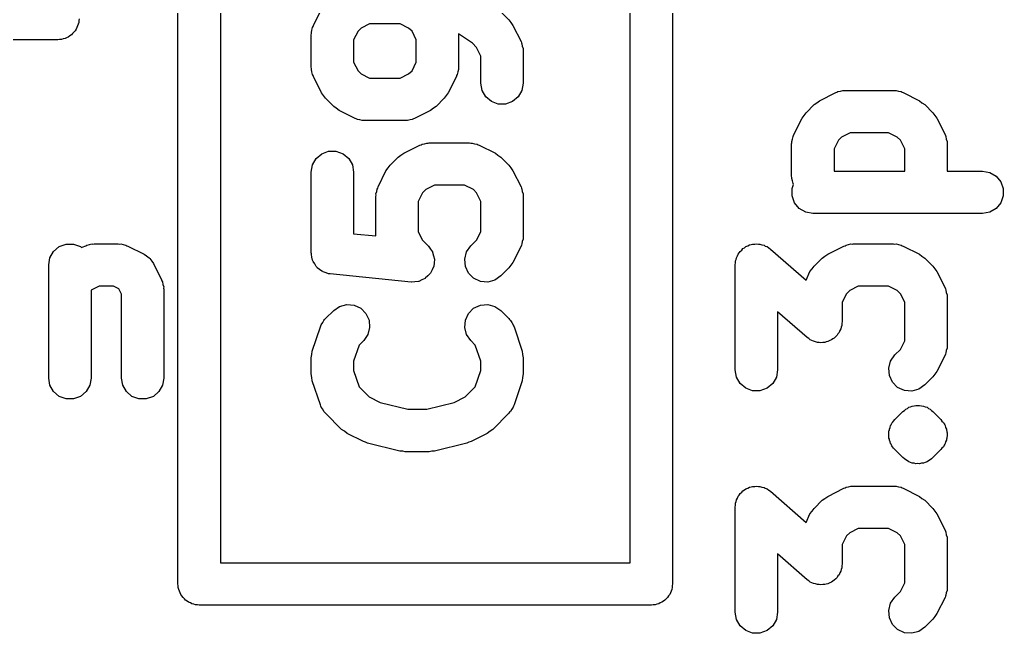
# Model space of a CAD drawing. Extents: x 10 to 287, y -200 to -10.
# Drawn here: x 192.465 to 195.945, y -62.375 to -60.203 of the extents above; entities that cross this region are included whole.
import ezdxf

# ---------------------------------------------------------------- set-up
doc = ezdxf.new("R2010")
doc.units = 0
doc.header["$MEASUREMENT"] = 0
doc.layers.add('BLACK', color=7, linetype='CONTINUOUS')

msp = doc.modelspace()

# ---------------------------------------------------------------- linework, layer by layer
at = {"layer": 'Black'}
for p, q in [((193.025, -62.2), (193.025, -59.2)), ((194.775, -59.2), (194.775, -62.2)), ((193.175, -59.275), (193.175, -62.125)), ((194.625, -62.125), (194.625, -59.275)), ((193.504, -60.2236), (193.533, -60.1665)), ((192.675, -60.2), (192.674, -60.2065)), ((194.167, -60.1755), (194.196, -60.2041)), ((192.665, -60.2375), (192.661, -60.2425)), ((192.667, -60.2313), (192.665, -60.2375)), ((192.67, -60.2257), (192.667, -60.2313)), ((192.672, -60.2192), (192.67, -60.2257)), ((192.674, -60.213), (192.672, -60.2192)), ((192.674, -60.2065), (192.674, -60.213)), ((193.499, -60.2401), (193.501, -60.2315)), ((193.501, -60.2315), (193.503, -60.2277)), ((193.503, -60.2277), (193.504, -60.2236)), ((193.673, -60.2331), (193.662, -60.2444)), ((193.703, -60.2179), (193.673, -60.2331)), ((193.811, -60.2179), (193.703, -60.2179)), ((193.841, -60.2331), (193.811, -60.2179)), ((193.853, -60.2444), (193.841, -60.2331)), ((194.196, -60.2041), (194.203, -60.2139)), ((194.203, -60.2139), (194.21, -60.2236)), ((194.21, -60.2236), (194.239, -60.2807)), ((192.619, -60.2716), (192.613, -60.2739)), ((192.626, -60.2705), (192.619, -60.2716)), ((192.631, -60.2672), (192.626, -60.2705)), ((192.637, -60.265), (192.631, -60.2672)), ((192.643, -60.2607), (192.637, -60.265)), ((192.648, -60.2575), (192.643, -60.2607)), ((192.652, -60.2524), (192.648, -60.2575)), ((192.657, -60.2482), (192.652, -60.2524)), ((192.661, -60.2425), (192.657, -60.2482)), ((193.496, -60.2571), (193.497, -60.2529)), ((193.496, -60.3714), (193.496, -60.2571)), ((193.497, -60.2486), (193.499, -60.2401)), ((193.497, -60.2529), (193.497, -60.2486)), ((193.662, -60.2444), (193.646, -60.2748)), ((193.868, -60.2748), (193.853, -60.2444)), ((194.067, -60.2869), (194.017, -60.2541)), ((194.017, -60.2541), (194.018, -60.2571)), ((194.018, -60.2571), (194.018, -60.3714)), ((192.6, -60.275), (187.2, -60.275)), ((192.606, -60.2739), (192.6, -60.275)), ((192.613, -60.2739), (192.606, -60.2739)), ((193.646, -60.2748), (193.646, -60.3537)), ((193.868, -60.3537), (193.868, -60.2748)), ((194.081, -60.3016), (194.067, -60.2869)), ((194.096, -60.332), (194.081, -60.3016)), ((194.239, -60.2807), (194.24, -60.2849)), ((194.24, -60.2849), (194.242, -60.2886)), ((194.242, -60.2886), (194.243, -60.2973)), ((194.243, -60.2973), (194.246, -60.3057)), ((194.246, -60.3057), (194.246, -60.31)), ((194.096, -60.4286), (194.096, -60.332)), ((194.246, -60.31), (194.246, -60.3143)), ((194.246, -60.3143), (194.246, -60.4286)), ((193.497, -60.3757), (193.496, -60.3714)), ((193.497, -60.38), (193.497, -60.3757)), ((193.646, -60.3537), (193.662, -60.3841)), ((193.853, -60.3841), (193.868, -60.3537)), ((194.018, -60.3714), (194.017, -60.3757)), ((194.017, -60.3757), (194.017, -60.38)), ((193.499, -60.3884), (193.497, -60.38)), ((193.501, -60.3971), (193.499, -60.3884)), ((193.503, -60.4008), (193.501, -60.3971)), ((193.504, -60.405), (193.503, -60.4008)), ((193.533, -60.4621), (193.504, -60.405)), ((193.662, -60.3841), (193.673, -60.3955)), ((193.673, -60.3955), (193.703, -60.4107)), ((193.703, -60.4107), (193.811, -60.4107)), ((193.811, -60.4107), (193.841, -60.3955)), ((193.841, -60.3955), (193.853, -60.3841)), ((194.01, -60.405), (193.981, -60.4621)), ((194.011, -60.4008), (194.01, -60.405)), ((194.013, -60.3971), (194.011, -60.4008)), ((194.015, -60.3884), (194.013, -60.3971)), ((194.017, -60.38), (194.015, -60.3884)), ((194.101, -60.4542), (194.096, -60.4286)), ((194.246, -60.4286), (194.242, -60.4542)), ((193.54, -60.4718), (193.533, -60.4621)), ((193.547, -60.4816), (193.54, -60.4718)), ((193.576, -60.5102), (193.547, -60.4816)), ((193.967, -60.4816), (193.939, -60.5102)), ((193.974, -60.4718), (193.967, -60.4816)), ((193.981, -60.4621), (193.974, -60.4718)), ((194.114, -60.4768), (194.101, -60.4542)), ((194.134, -60.4935), (194.114, -60.4768)), ((194.229, -60.4768), (194.209, -60.4935)), ((194.242, -60.4542), (194.229, -60.4768)), ((195.295, -60.4901), (195.352, -60.4615)), ((195.352, -60.4615), (195.356, -60.4603)), ((195.356, -60.4603), (195.36, -60.4581)), ((195.36, -60.4581), (195.369, -60.4566)), ((195.369, -60.4566), (195.377, -60.4541)), ((195.377, -60.4541), (195.381, -60.4543)), ((195.381, -60.4543), (195.386, -60.4536)), ((195.386, -60.4536), (195.557, -60.4536)), ((195.557, -60.4536), (195.561, -60.4543)), ((195.561, -60.4543), (195.566, -60.4541)), ((195.566, -60.4541), (195.574, -60.4566)), ((195.574, -60.4566), (195.583, -60.4581)), ((195.583, -60.4581), (195.587, -60.4603)), ((195.587, -60.4603), (195.591, -60.4615)), ((195.591, -60.4615), (195.648, -60.4901)), ((193.585, -60.5171), (193.576, -60.5102)), ((193.595, -60.5242), (193.585, -60.5171)), ((193.929, -60.5171), (193.919, -60.5242)), ((193.939, -60.5102), (193.929, -60.5171)), ((194.158, -60.5024), (194.134, -60.4935)), ((194.184, -60.5024), (194.158, -60.5024)), ((194.209, -60.4935), (194.184, -60.5024)), ((195.247, -60.5327), (195.276, -60.5041)), ((195.276, -60.5041), (195.285, -60.4972)), ((195.285, -60.4972), (195.295, -60.4901)), ((195.648, -60.4901), (195.657, -60.4972)), ((195.657, -60.4972), (195.667, -60.5041)), ((195.667, -60.5041), (195.696, -60.5327)), ((193.652, -60.5528), (193.595, -60.5242)), ((193.919, -60.5242), (193.862, -60.5528)), ((195.233, -60.5522), (195.24, -60.5425)), ((195.24, -60.5425), (195.247, -60.5327)), ((195.696, -60.5327), (195.703, -60.5425)), ((195.703, -60.5425), (195.71, -60.5522)), ((193.656, -60.554), (193.652, -60.5528)), ((193.66, -60.5562), (193.656, -60.554)), ((193.669, -60.5577), (193.66, -60.5562)), ((193.677, -60.5602), (193.669, -60.5577)), ((193.681, -60.56), (193.677, -60.5602)), ((193.686, -60.5607), (193.681, -60.56)), ((193.829, -60.5607), (193.686, -60.5607)), ((193.833, -60.56), (193.829, -60.5607)), ((193.837, -60.5602), (193.833, -60.56)), ((193.846, -60.5577), (193.837, -60.5602)), ((193.854, -60.5562), (193.846, -60.5577)), ((193.858, -60.554), (193.854, -60.5562)), ((193.862, -60.5528), (193.858, -60.554)), ((195.204, -60.6093), (195.233, -60.5522)), ((195.71, -60.5522), (195.739, -60.6093)), ((195.199, -60.6259), (195.201, -60.6172)), ((195.201, -60.6172), (195.203, -60.6135)), ((195.203, -60.6135), (195.204, -60.6093)), ((195.373, -60.6188), (195.362, -60.6301)), ((195.403, -60.6036), (195.373, -60.6188)), ((195.539, -60.6036), (195.403, -60.6036)), ((195.57, -60.6188), (195.539, -60.6036)), ((195.581, -60.6301), (195.57, -60.6188)), ((195.739, -60.6093), (195.74, -60.6135)), ((195.74, -60.6135), (195.742, -60.6172)), ((195.742, -60.6172), (195.743, -60.6259)), ((193.824, -60.6758), (193.881, -60.6472)), ((193.881, -60.6472), (193.885, -60.646)), ((193.885, -60.646), (193.889, -60.6438)), ((193.889, -60.6438), (193.897, -60.6423)), ((193.897, -60.6423), (193.906, -60.6398)), ((193.906, -60.6398), (193.91, -60.64)), ((193.91, -60.64), (193.914, -60.6393)), ((193.914, -60.6393), (194.057, -60.6393)), ((194.057, -60.6393), (194.061, -60.64)), ((194.061, -60.64), (194.066, -60.6398)), ((194.066, -60.6398), (194.074, -60.6423)), ((194.074, -60.6423), (194.083, -60.6438)), ((194.083, -60.6438), (194.087, -60.646)), ((194.087, -60.646), (194.091, -60.6472)), ((194.091, -60.6472), (194.148, -60.6758)), ((195.196, -60.6429), (195.197, -60.6386)), ((195.196, -60.7571), (195.196, -60.6429)), ((195.197, -60.6343), (195.199, -60.6259)), ((195.197, -60.6386), (195.197, -60.6343)), ((195.362, -60.6301), (195.346, -60.6606)), ((195.596, -60.6606), (195.581, -60.6301)), ((195.743, -60.6259), (195.746, -60.6343)), ((195.746, -60.6343), (195.746, -60.6386)), ((195.746, -60.6386), (195.746, -60.6429)), ((195.746, -60.6429), (195.746, -60.7393)), ((193.514, -60.6946), (193.534, -60.6779)), ((193.534, -60.6779), (193.558, -60.669)), ((193.558, -60.669), (193.584, -60.669)), ((193.584, -60.669), (193.609, -60.6779)), ((193.609, -60.6779), (193.629, -60.6946)), ((193.776, -60.7184), (193.804, -60.6898)), ((193.804, -60.6898), (193.814, -60.6829)), ((193.814, -60.6829), (193.824, -60.6758)), ((194.148, -60.6758), (194.157, -60.6829)), ((194.157, -60.6829), (194.167, -60.6898)), ((194.167, -60.6898), (194.196, -60.7184)), ((195.346, -60.6606), (195.346, -60.7393)), ((195.596, -60.7393), (195.596, -60.6606)), ((193.496, -60.7429), (193.501, -60.7172)), ((193.501, -60.7172), (193.514, -60.6946)), ((193.629, -60.6946), (193.642, -60.7172)), ((193.642, -60.7172), (193.646, -60.7429)), ((193.769, -60.7282), (193.776, -60.7184)), ((194.196, -60.7184), (194.203, -60.7282)), ((193.496, -61.0286), (193.496, -60.7429)), ((193.646, -60.7429), (193.646, -60.9607)), ((193.733, -60.795), (193.761, -60.7379)), ((193.761, -60.7379), (193.769, -60.7282)), ((194.203, -60.7282), (194.21, -60.7379)), ((194.21, -60.7379), (194.239, -60.795)), ((195.197, -60.7614), (195.196, -60.7571)), ((195.346, -60.7393), (195.596, -60.7393)), ((195.746, -60.7393), (195.871, -60.7393)), ((195.871, -60.7393), (195.897, -60.7438)), ((195.897, -60.7438), (195.92, -60.7568)), ((195.92, -60.7568), (195.936, -60.7768)), ((193.732, -60.7992), (193.733, -60.795)), ((193.932, -60.7893), (193.902, -60.8045)), ((194.039, -60.7893), (193.932, -60.7893)), ((194.07, -60.8045), (194.039, -60.7893)), ((194.239, -60.795), (194.24, -60.7992)), ((195.197, -60.7657), (195.197, -60.7614)), ((195.199, -60.7741), (195.197, -60.7657)), ((195.198, -60.8013), (195.203, -60.7863)), ((195.201, -60.7828), (195.199, -60.7741)), ((195.203, -60.7863), (195.201, -60.7828)), ((195.936, -60.7768), (195.945, -60.8013)), ((193.725, -60.82), (193.728, -60.8116)), ((193.726, -60.8243), (193.725, -60.82)), ((193.725, -60.8286), (193.726, -60.8243)), ((193.725, -60.9686), (193.725, -60.8286)), ((193.728, -60.8116), (193.73, -60.8029)), ((193.73, -60.8029), (193.732, -60.7992)), ((193.89, -60.8159), (193.875, -60.8463)), ((193.902, -60.8045), (193.89, -60.8159)), ((194.081, -60.8159), (194.07, -60.8045)), ((194.096, -60.8463), (194.081, -60.8159)), ((194.24, -60.7992), (194.242, -60.8029)), ((194.242, -60.8029), (194.243, -60.8116)), ((194.243, -60.8116), (194.246, -60.82)), ((194.246, -60.82), (194.246, -60.8243)), ((194.246, -60.8243), (194.246, -60.8286)), ((194.246, -60.8286), (194.246, -60.9714)), ((195.198, -60.8273), (195.198, -60.8013)), ((195.206, -60.8518), (195.198, -60.8273)), ((195.945, -60.8273), (195.936, -60.8518)), ((195.945, -60.8013), (195.945, -60.8273)), ((193.875, -60.8463), (193.875, -60.9537)), ((194.096, -60.9537), (194.096, -60.8463)), ((195.223, -60.8717), (195.206, -60.8518)), ((195.936, -60.8518), (195.92, -60.8717)), ((195.246, -60.8848), (195.223, -60.8717)), ((195.271, -60.8893), (195.246, -60.8848)), ((195.871, -60.8893), (195.271, -60.8893)), ((195.897, -60.8848), (195.871, -60.8893)), ((195.92, -60.8717), (195.897, -60.8848)), ((193.646, -60.9607), (193.725, -60.9686)), ((193.875, -60.9537), (193.89, -60.9841)), ((194.081, -60.9841), (194.096, -60.9537)), ((192.605, -61.0065), (192.63, -60.9976)), ((192.63, -60.9976), (192.656, -60.9976)), ((192.656, -60.9976), (192.68, -61.0065)), ((192.684, -61.0097), (192.695, -61.0043)), ((192.695, -61.0043), (192.699, -61.0031)), ((192.699, -61.0031), (192.703, -61.001)), ((192.703, -61.001), (192.712, -60.9994)), ((192.712, -60.9994), (192.72, -60.9969)), ((192.72, -60.9969), (192.724, -60.9972)), ((192.724, -60.9972), (192.729, -60.9964)), ((192.729, -60.9964), (192.814, -60.9964)), ((192.814, -60.9964), (192.819, -60.9972)), ((192.819, -60.9972), (192.823, -60.9969)), ((192.823, -60.9969), (192.831, -60.9994)), ((192.831, -60.9994), (192.84, -61.001)), ((192.84, -61.001), (192.844, -61.0031)), ((192.844, -61.0031), (192.848, -61.0043)), ((192.848, -61.0043), (192.905, -61.0329)), ((193.89, -60.9841), (193.91, -61.0041)), ((193.91, -61.0041), (193.91, -61.0045)), ((194.046, -61.0254), (194.061, -61.0041)), ((194.061, -61.0041), (194.081, -60.9841)), ((194.24, -61.0008), (194.239, -61.005)), ((194.242, -60.9971), (194.24, -61.0008)), ((194.243, -60.9884), (194.242, -60.9971)), ((194.246, -60.98), (194.243, -60.9884)), ((194.246, -60.9714), (194.246, -60.9757)), ((194.246, -60.9757), (194.246, -60.98)), ((195.034, -61.0065), (195.041, -61.004)), ((195.041, -61.004), (195.047, -61.0004)), ((195.047, -61.0004), (195.053, -60.9995)), ((195.053, -60.9995), (195.058, -60.9976)), ((195.058, -60.9976), (195.066, -60.9976)), ((195.066, -60.9976), (195.073, -60.9964)), ((195.073, -60.9964), (195.079, -60.9976)), ((195.079, -60.9976), (195.084, -60.9976)), ((195.084, -60.9976), (195.091, -61.0001)), ((195.091, -61.0001), (195.099, -61.0015)), ((195.099, -61.0015), (195.103, -61.0045)), ((195.324, -61.0329), (195.381, -61.0043)), ((195.381, -61.0043), (195.385, -61.0031)), ((195.385, -61.0031), (195.389, -61.001)), ((195.389, -61.001), (195.397, -60.9994)), ((195.397, -60.9994), (195.406, -60.9969)), ((195.406, -60.9969), (195.41, -60.9972)), ((195.41, -60.9972), (195.414, -60.9964)), ((195.414, -60.9964), (195.557, -60.9964)), ((195.557, -60.9964), (195.561, -60.9972)), ((195.561, -60.9972), (195.566, -60.9969)), ((195.566, -60.9969), (195.574, -60.9994)), ((195.574, -60.9994), (195.583, -61.001)), ((195.583, -61.001), (195.587, -61.0031)), ((195.587, -61.0031), (195.591, -61.0043)), ((195.591, -61.0043), (195.648, -61.0329)), ((192.572, -61.0458), (192.585, -61.0232)), ((192.585, -61.0232), (192.605, -61.0065)), ((192.68, -61.0065), (192.684, -61.0097)), ((192.905, -61.0329), (192.914, -61.0395)), ((193.497, -61.0314), (193.496, -61.0286)), ((193.497, -61.0342), (193.497, -61.0314)), ((193.499, -61.0441), (193.497, -61.0342)), ((193.91, -61.0045), (193.911, -61.0048)), ((193.911, -61.0048), (193.918, -61.0151)), ((193.918, -61.0151), (193.925, -61.0254)), ((193.925, -61.0254), (193.925, -61.0259)), ((193.925, -61.0259), (193.926, -61.0263)), ((193.926, -61.0263), (193.929, -61.0385)), ((193.929, -61.0385), (193.932, -61.0506)), ((194.04, -61.0506), (194.046, -61.0254)), ((194.239, -61.005), (194.21, -61.0621)), ((195.005, -61.0394), (195.007, -61.0326)), ((195.007, -61.0326), (195.011, -61.0282)), ((195.011, -61.0282), (195.014, -61.0232)), ((195.014, -61.0232), (195.02, -61.0185)), ((195.02, -61.0185), (195.024, -61.013)), ((195.024, -61.013), (195.029, -61.0102)), ((195.029, -61.0102), (195.034, -61.0065)), ((195.103, -61.0045), (195.109, -61.0065)), ((195.109, -61.0065), (195.115, -61.0112)), ((195.115, -61.0112), (195.121, -61.015)), ((195.121, -61.015), (195.247, -61.125)), ((195.314, -61.0401), (195.324, -61.0329)), ((195.648, -61.0329), (195.657, -61.0401)), ((192.568, -61.0714), (192.572, -61.0458)), ((192.568, -61.4714), (192.568, -61.0714)), ((192.914, -61.0395), (192.923, -61.0455)), ((192.923, -61.0455), (192.924, -61.0472)), ((192.924, -61.0472), (192.926, -61.0484)), ((192.926, -61.0484), (192.932, -61.0576)), ((192.932, -61.0576), (192.939, -61.0665)), ((192.939, -61.0665), (192.967, -61.1236)), ((193.501, -61.0542), (193.499, -61.0441)), ((193.502, -61.0567), (193.501, -61.0542)), ((193.503, -61.0594), (193.502, -61.0567)), ((193.509, -61.0679), (193.503, -61.0594)), ((193.514, -61.0768), (193.509, -61.0679)), ((193.931, -61.0641), (193.93, -61.0766)), ((193.932, -61.0515), (193.931, -61.0641)), ((193.932, -61.0506), (193.932, -61.0511)), ((193.932, -61.0511), (193.932, -61.0515)), ((194.042, -61.0766), (194.04, -61.0506)), ((194.203, -61.0718), (194.196, -61.0816)), ((194.21, -61.0621), (194.203, -61.0718)), ((194.996, -61.0714), (194.998, -61.0642)), ((194.996, -61.4429), (194.996, -61.0714)), ((194.998, -61.0569), (195, -61.0515)), ((194.998, -61.0642), (194.998, -61.0569)), ((195, -61.0515), (195.001, -61.0458)), ((195.001, -61.0458), (195.005, -61.0394)), ((195.276, -61.0755), (195.304, -61.047)), ((195.304, -61.047), (195.314, -61.0401)), ((195.657, -61.0401), (195.667, -61.047)), ((195.667, -61.047), (195.696, -61.0755)), ((193.516, -61.0786), (193.514, -61.0768)), ((193.518, -61.0809), (193.516, -61.0786)), ((193.526, -61.0869), (193.518, -61.0809)), ((193.534, -61.0935), (193.526, -61.0869)), ((193.537, -61.0945), (193.534, -61.0935)), ((193.539, -61.0961), (193.537, -61.0945)), ((193.549, -61.0989), (193.539, -61.0961)), ((193.558, -61.1024), (193.549, -61.0989)), ((193.561, -61.1024), (193.558, -61.1024)), ((193.564, -61.1032), (193.561, -61.1024)), ((193.85, -61.1318), (193.564, -61.1032)), ((193.918, -61.1009), (193.909, -61.1097)), ((193.919, -61.1002), (193.918, -61.1005)), ((193.918, -61.1005), (193.918, -61.1009)), ((193.924, -61.0888), (193.919, -61.1002)), ((193.929, -61.0775), (193.924, -61.0888)), ((193.93, -61.0766), (193.929, -61.077)), ((193.929, -61.077), (193.929, -61.0775)), ((194.053, -61.1002), (194.042, -61.0766)), ((194.071, -61.1186), (194.053, -61.1002)), ((194.196, -61.0816), (194.167, -61.1102)), ((195.247, -61.125), (195.261, -61.095)), ((195.261, -61.095), (195.269, -61.0854)), ((195.269, -61.0854), (195.276, -61.0755)), ((195.696, -61.0755), (195.703, -61.0854)), ((195.703, -61.0854), (195.71, -61.095)), ((195.71, -61.095), (195.739, -61.1522)), ((192.967, -61.1236), (192.968, -61.1277)), ((192.968, -61.1277), (192.97, -61.1315)), ((192.97, -61.1315), (192.972, -61.1401)), ((192.972, -61.1401), (192.975, -61.1486)), ((193.851, -61.1319), (193.85, -61.1317)), ((193.85, -61.1317), (193.85, -61.1318)), ((193.863, -61.1308), (193.851, -61.1319)), ((193.876, -61.1298), (193.863, -61.1308)), ((193.877, -61.1296), (193.876, -61.1296)), ((193.876, -61.1296), (193.876, -61.1298)), ((193.888, -61.1243), (193.877, -61.1296)), ((193.899, -61.1191), (193.888, -61.1243)), ((193.9, -61.1188), (193.899, -61.1191)), ((193.909, -61.1097), (193.9, -61.1186)), ((193.9, -61.1186), (193.9, -61.1188)), ((194.095, -61.1296), (194.071, -61.1186)), ((194.121, -61.1319), (194.095, -61.1296)), ((194.146, -61.1251), (194.121, -61.1319)), ((194.167, -61.1102), (194.146, -61.1251)), ((192.746, -61.1464), (192.718, -61.1606)), ((192.718, -61.1606), (192.718, -61.4714)), ((192.797, -61.1464), (192.746, -61.1464)), ((192.816, -61.1559), (192.797, -61.1464)), ((192.825, -61.1748), (192.816, -61.1559)), ((192.825, -61.4714), (192.825, -61.1748)), ((192.975, -61.1486), (192.974, -61.1529)), ((192.974, -61.1529), (192.975, -61.1571)), ((192.975, -61.1571), (192.975, -61.4714)), ((195.39, -61.173), (195.375, -61.2034)), ((195.402, -61.1616), (195.39, -61.173)), ((195.432, -61.1464), (195.402, -61.1616)), ((195.539, -61.1464), (195.432, -61.1464)), ((195.57, -61.1616), (195.539, -61.1464)), ((195.581, -61.173), (195.57, -61.1616)), ((195.596, -61.2034), (195.581, -61.173)), ((195.739, -61.1522), (195.74, -61.1563)), ((195.74, -61.1563), (195.742, -61.1601)), ((195.742, -61.1601), (195.743, -61.1687)), ((195.743, -61.1687), (195.746, -61.1771)), ((195.746, -61.1771), (195.746, -61.1815)), ((193.597, -61.2177), (193.622, -61.211)), ((193.622, -61.211), (193.648, -61.2133)), ((194.095, -61.2133), (194.121, -61.211)), ((194.121, -61.211), (194.146, -61.2177)), ((195.375, -61.2034), (195.375, -61.2714)), ((195.596, -61.3394), (195.596, -61.2034)), ((195.746, -61.1815), (195.746, -61.1857)), ((195.746, -61.1857), (195.746, -61.3571)), ((193.547, -61.2613), (193.576, -61.2327)), ((193.576, -61.2327), (193.597, -61.2177)), ((193.648, -61.2133), (193.672, -61.2243)), ((193.672, -61.2243), (193.69, -61.2427)), ((193.69, -61.2427), (193.701, -61.2663)), ((194.042, -61.2663), (194.053, -61.2427)), ((194.053, -61.2427), (194.071, -61.2243)), ((194.071, -61.2243), (194.095, -61.2133)), ((194.146, -61.2177), (194.167, -61.2327)), ((194.167, -61.2327), (194.196, -61.2613)), ((195.251, -61.3279), (195.146, -61.2367)), ((195.146, -61.2367), (195.146, -61.4429)), ((193.531, -61.2868), (193.532, -61.2826)), ((193.532, -61.2826), (193.537, -61.2754)), ((193.537, -61.2754), (193.541, -61.2677)), ((193.541, -61.2677), (193.544, -61.2648)), ((193.544, -61.2648), (193.547, -61.2613)), ((193.701, -61.2663), (193.703, -61.2923)), ((194.04, -61.2923), (194.042, -61.2663)), ((194.196, -61.2613), (194.198, -61.2648)), ((194.198, -61.2648), (194.202, -61.2677)), ((194.202, -61.2677), (194.206, -61.2754)), ((194.206, -61.2754), (194.211, -61.2826)), ((194.211, -61.2826), (194.212, -61.2868)), ((195.375, -61.2714), (195.374, -61.2786)), ((195.374, -61.2786), (195.374, -61.286)), ((193.5, -61.3763), (193.529, -61.2906)), ((193.529, -61.2906), (193.531, -61.2868)), ((193.697, -61.3174), (193.682, -61.3387)), ((193.703, -61.2923), (193.697, -61.3174)), ((194.046, -61.3174), (194.04, -61.2923)), ((194.061, -61.3387), (194.046, -61.3174)), ((194.212, -61.2868), (194.214, -61.2906)), ((194.214, -61.2906), (194.243, -61.3763)), ((195.36, -61.3146), (195.357, -61.3196)), ((195.364, -61.3103), (195.36, -61.3146)), ((195.367, -61.3034), (195.364, -61.3103)), ((195.37, -61.2971), (195.367, -61.3034)), ((195.371, -61.2914), (195.37, -61.2971)), ((195.374, -61.286), (195.371, -61.2914)), ((193.682, -61.3387), (193.666, -61.3548)), ((194.077, -61.3548), (194.061, -61.3387)), ((195.257, -61.3317), (195.251, -61.3279)), ((195.262, -61.3364), (195.257, -61.3317)), ((195.268, -61.3384), (195.262, -61.3364)), ((195.273, -61.3414), (195.268, -61.3384)), ((195.28, -61.3428), (195.273, -61.3414)), ((195.287, -61.3453), (195.28, -61.3428)), ((195.293, -61.3453), (195.287, -61.3453)), ((195.298, -61.3464), (195.293, -61.3453)), ((195.306, -61.3453), (195.298, -61.3464)), ((195.313, -61.3453), (195.306, -61.3453)), ((195.318, -61.3433), (195.313, -61.3453)), ((195.324, -61.3424), (195.318, -61.3433)), ((195.331, -61.3389), (195.324, -61.3424)), ((195.337, -61.3364), (195.331, -61.3389)), ((195.342, -61.3327), (195.337, -61.3364)), ((195.347, -61.3299), (195.342, -61.3327)), ((195.352, -61.3243), (195.347, -61.3299)), ((195.357, -61.3196), (195.352, -61.3243)), ((195.581, -61.3699), (195.596, -61.3394)), ((193.499, -61.3882), (193.5, -61.3763)), ((193.666, -61.3548), (193.646, -61.4122)), ((194.096, -61.4122), (194.077, -61.3548)), ((194.243, -61.3763), (194.244, -61.3882)), ((195.561, -61.3898), (195.581, -61.3699)), ((195.74, -61.3865), (195.739, -61.3907)), ((195.742, -61.3828), (195.74, -61.3865)), ((195.743, -61.3741), (195.742, -61.3828)), ((195.746, -61.3657), (195.743, -61.3741)), ((195.746, -61.3571), (195.746, -61.3614)), ((195.746, -61.3614), (195.746, -61.3657)), ((193.496, -61.4), (193.499, -61.3882)), ((193.496, -61.4571), (193.496, -61.4)), ((193.646, -61.4122), (193.646, -61.445)), ((194.096, -61.445), (194.096, -61.4122)), ((194.244, -61.3882), (194.246, -61.4)), ((194.246, -61.4), (194.246, -61.4571)), ((195.54, -61.4363), (195.546, -61.4112)), ((195.546, -61.4112), (195.561, -61.3898)), ((195.739, -61.3907), (195.71, -61.4478)), ((193.646, -61.445), (193.666, -61.5023)), ((194.077, -61.5023), (194.096, -61.445)), ((195.001, -61.4685), (194.996, -61.4429)), ((195.146, -61.4429), (195.142, -61.4685)), ((195.542, -61.4623), (195.54, -61.4363)), ((195.71, -61.4478), (195.703, -61.4575)), ((192.572, -61.4971), (192.568, -61.4714)), ((192.718, -61.4714), (192.713, -61.4971)), ((192.83, -61.4971), (192.825, -61.4714)), ((192.975, -61.4714), (192.97, -61.4971)), ((193.499, -61.469), (193.496, -61.4571)), ((193.5, -61.4809), (193.499, -61.469)), ((193.529, -61.5666), (193.5, -61.4809)), ((194.243, -61.4809), (194.214, -61.5666)), ((194.244, -61.469), (194.243, -61.4809)), ((194.246, -61.4571), (194.244, -61.469)), ((195.014, -61.4911), (195.001, -61.4685)), ((195.034, -61.5078), (195.014, -61.4911)), ((195.129, -61.4911), (195.109, -61.5078)), ((195.142, -61.4685), (195.129, -61.4911)), ((195.553, -61.4859), (195.542, -61.4623)), ((195.571, -61.5043), (195.553, -61.4859)), ((195.696, -61.4673), (195.667, -61.4959)), ((195.703, -61.4575), (195.696, -61.4673)), ((192.585, -61.5196), (192.572, -61.4971)), ((192.605, -61.5364), (192.585, -61.5196)), ((192.7, -61.5196), (192.68, -61.5364)), ((192.713, -61.4971), (192.7, -61.5196)), ((192.843, -61.5196), (192.83, -61.4971)), ((192.862, -61.5364), (192.843, -61.5196)), ((192.957, -61.5196), (192.938, -61.5364)), ((192.97, -61.4971), (192.957, -61.5196)), ((193.666, -61.5023), (193.702, -61.5384)), ((194.041, -61.5384), (194.077, -61.5023)), ((195.058, -61.5167), (195.034, -61.5078)), ((195.084, -61.5167), (195.058, -61.5167)), ((195.109, -61.5078), (195.084, -61.5167)), ((195.595, -61.5153), (195.571, -61.5043)), ((195.621, -61.5176), (195.595, -61.5153)), ((195.646, -61.5108), (195.621, -61.5176)), ((195.667, -61.4959), (195.646, -61.5108)), ((192.63, -61.5453), (192.605, -61.5364)), ((192.656, -61.5453), (192.63, -61.5453)), ((192.68, -61.5364), (192.656, -61.5453)), ((192.887, -61.5453), (192.862, -61.5364)), ((192.913, -61.5453), (192.887, -61.5453)), ((192.938, -61.5364), (192.913, -61.5453)), ((193.702, -61.5384), (193.74, -61.5578)), ((193.74, -61.5578), (193.838, -61.5821)), ((193.905, -61.5821), (194.002, -61.5578)), ((194.002, -61.5578), (194.041, -61.5384)), ((193.531, -61.5704), (193.529, -61.5666)), ((193.532, -61.5746), (193.531, -61.5704)), ((193.537, -61.5818), (193.532, -61.5746)), ((193.541, -61.5895), (193.537, -61.5818)), ((193.544, -61.5923), (193.541, -61.5895)), ((193.547, -61.5959), (193.544, -61.5923)), ((193.604, -61.653), (193.547, -61.5959)), ((193.838, -61.5821), (193.905, -61.5821)), ((194.196, -61.5959), (194.139, -61.653)), ((194.198, -61.5923), (194.196, -61.5959)), ((194.202, -61.5895), (194.198, -61.5923)), ((194.206, -61.5817), (194.202, -61.5895)), ((194.211, -61.5746), (194.206, -61.5817)), ((194.212, -61.5704), (194.211, -61.5746)), ((194.214, -61.5666), (194.212, -61.5704)), ((195.561, -61.6184), (195.59, -61.5898)), ((195.59, -61.5898), (195.595, -61.5861)), ((195.595, -61.5861), (195.6, -61.5814)), ((195.6, -61.5814), (195.606, -61.5786)), ((195.606, -61.5786), (195.611, -61.5749)), ((195.611, -61.5749), (195.617, -61.5732)), ((195.617, -61.5732), (195.623, -61.5704)), ((195.623, -61.5704), (195.63, -61.5698)), ((195.63, -61.5698), (195.636, -61.5681)), ((195.636, -61.5681), (195.643, -61.5687)), ((195.643, -61.5687), (195.649, -61.5681)), ((195.649, -61.5681), (195.656, -61.5698)), ((195.656, -61.5698), (195.662, -61.5704)), ((195.662, -61.5704), (195.668, -61.5732)), ((195.668, -61.5732), (195.675, -61.5749)), ((195.675, -61.5749), (195.68, -61.5786)), ((195.68, -61.5786), (195.686, -61.5814)), ((195.686, -61.5814), (195.691, -61.5861)), ((195.691, -61.5861), (195.696, -61.5898)), ((195.696, -61.5898), (195.724, -61.6184)), ((195.551, -61.6314), (195.553, -61.6284)), ((195.553, -61.6284), (195.557, -61.6238)), ((195.557, -61.6238), (195.561, -61.6184)), ((195.724, -61.6184), (195.728, -61.6238)), ((195.728, -61.6238), (195.733, -61.6284)), ((195.733, -61.6284), (195.734, -61.6314)), ((193.614, -61.6599), (193.604, -61.653)), ((193.624, -61.6671), (193.614, -61.6599)), ((194.129, -61.6599), (194.119, -61.6671)), ((194.139, -61.653), (194.129, -61.6599)), ((195.54, -61.6584), (195.542, -61.6553)), ((195.54, -61.6617), (195.54, -61.6584)), ((195.54, -61.6649), (195.54, -61.6617)), ((195.54, -61.6714), (195.54, -61.6649)), ((195.542, -61.652), (195.545, -61.6461)), ((195.542, -61.6553), (195.542, -61.652)), ((195.545, -61.6461), (195.546, -61.6397)), ((195.546, -61.6397), (195.548, -61.637)), ((195.548, -61.637), (195.549, -61.6339)), ((195.549, -61.6339), (195.551, -61.6314)), ((195.734, -61.6314), (195.736, -61.6339)), ((195.736, -61.6339), (195.738, -61.637)), ((195.738, -61.637), (195.739, -61.6397)), ((195.739, -61.6397), (195.741, -61.6461)), ((195.741, -61.6461), (195.744, -61.652)), ((195.744, -61.652), (195.744, -61.6553)), ((195.744, -61.6553), (195.745, -61.6584)), ((195.745, -61.6584), (195.745, -61.6617)), ((195.745, -61.6617), (195.746, -61.6649)), ((195.746, -61.6649), (195.746, -61.6714)), ((193.681, -61.6957), (193.624, -61.6671)), ((193.689, -61.698), (193.681, -61.6957)), ((193.696, -61.7013), (193.689, -61.698)), ((194.054, -61.698), (194.047, -61.7013)), ((194.062, -61.6957), (194.054, -61.698)), ((194.119, -61.6671), (194.062, -61.6957)), ((195.54, -61.678), (195.54, -61.6714)), ((195.54, -61.6811), (195.54, -61.678)), ((195.54, -61.6845), (195.54, -61.6811)), ((195.542, -61.6876), (195.54, -61.6845)), ((195.542, -61.6908), (195.542, -61.6876)), ((195.545, -61.6968), (195.542, -61.6908)), ((195.546, -61.7031), (195.545, -61.6968)), ((195.741, -61.6968), (195.739, -61.7031)), ((195.744, -61.6908), (195.741, -61.6968)), ((195.745, -61.6845), (195.744, -61.6876)), ((195.744, -61.6876), (195.744, -61.6908)), ((195.746, -61.678), (195.745, -61.6811)), ((195.745, -61.6811), (195.745, -61.6845)), ((195.746, -61.6714), (195.746, -61.678)), ((193.81, -61.7299), (193.696, -61.7013)), ((193.82, -61.7305), (193.81, -61.7299)), ((193.829, -61.7321), (193.82, -61.7305)), ((193.914, -61.7321), (193.829, -61.7321)), ((193.923, -61.7305), (193.914, -61.7321)), ((193.932, -61.7299), (193.923, -61.7305)), ((194.047, -61.7013), (193.932, -61.7299)), ((195.548, -61.7058), (195.546, -61.7031)), ((195.549, -61.7089), (195.548, -61.7058)), ((195.551, -61.7115), (195.549, -61.7089)), ((195.553, -61.7144), (195.551, -61.7115)), ((195.557, -61.7191), (195.553, -61.7144)), ((195.561, -61.7245), (195.557, -61.7191)), ((195.59, -61.753), (195.561, -61.7245)), ((195.724, -61.7245), (195.696, -61.753)), ((195.728, -61.7191), (195.724, -61.7245)), ((195.733, -61.7144), (195.728, -61.7191)), ((195.734, -61.7115), (195.733, -61.7144)), ((195.736, -61.7089), (195.734, -61.7115)), ((195.738, -61.7058), (195.736, -61.7089)), ((195.739, -61.7031), (195.738, -61.7058)), ((195.595, -61.7568), (195.59, -61.753)), ((195.6, -61.7614), (195.595, -61.7568)), ((195.606, -61.7642), (195.6, -61.7614)), ((195.611, -61.768), (195.606, -61.7642)), ((195.617, -61.7697), (195.611, -61.768)), ((195.623, -61.7724), (195.617, -61.7697)), ((195.668, -61.7697), (195.662, -61.7724)), ((195.675, -61.768), (195.668, -61.7697)), ((195.68, -61.7642), (195.675, -61.768)), ((195.686, -61.7614), (195.68, -61.7642)), ((195.691, -61.7568), (195.686, -61.7614)), ((195.696, -61.753), (195.691, -61.7568)), ((195.63, -61.773), (195.623, -61.7724)), ((195.636, -61.7747), (195.63, -61.773)), ((195.643, -61.7741), (195.636, -61.7747)), ((195.649, -61.7747), (195.643, -61.7741)), ((195.656, -61.773), (195.649, -61.7747)), ((195.662, -61.7724), (195.656, -61.773)), ((195.02, -61.8757), (195.024, -61.8701)), ((195.024, -61.8701), (195.029, -61.8673)), ((195.029, -61.8673), (195.034, -61.8636)), ((195.034, -61.8636), (195.041, -61.8611)), ((195.041, -61.8611), (195.047, -61.8576)), ((195.047, -61.8576), (195.053, -61.8567)), ((195.053, -61.8567), (195.058, -61.8547)), ((195.058, -61.8547), (195.066, -61.8547)), ((195.066, -61.8547), (195.073, -61.8536)), ((195.073, -61.8536), (195.079, -61.8547)), ((195.079, -61.8547), (195.084, -61.8547)), ((195.084, -61.8547), (195.091, -61.8572)), ((195.091, -61.8572), (195.099, -61.8586)), ((195.099, -61.8586), (195.103, -61.8616)), ((195.103, -61.8616), (195.109, -61.8636)), ((195.109, -61.8636), (195.115, -61.8683)), ((195.115, -61.8683), (195.121, -61.8721)), ((195.121, -61.8721), (195.247, -61.9821)), ((195.324, -61.8901), (195.381, -61.8615)), ((195.381, -61.8615), (195.385, -61.8603)), ((195.385, -61.8603), (195.389, -61.8581)), ((195.389, -61.8581), (195.397, -61.8566)), ((195.397, -61.8566), (195.406, -61.8541)), ((195.406, -61.8541), (195.41, -61.8543)), ((195.41, -61.8543), (195.414, -61.8536)), ((195.414, -61.8536), (195.557, -61.8536)), ((195.557, -61.8536), (195.561, -61.8543)), ((195.561, -61.8543), (195.566, -61.8541)), ((195.566, -61.8541), (195.574, -61.8566)), ((195.574, -61.8566), (195.583, -61.8581)), ((195.583, -61.8581), (195.587, -61.8603)), ((195.587, -61.8603), (195.591, -61.8615)), ((195.591, -61.8615), (195.648, -61.8901)), ((194.998, -61.914), (195, -61.9086)), ((195, -61.9086), (195.001, -61.9029)), ((195.001, -61.9029), (195.005, -61.8966)), ((195.005, -61.8966), (195.007, -61.8897)), ((195.007, -61.8897), (195.011, -61.8854)), ((195.011, -61.8854), (195.014, -61.8804)), ((195.014, -61.8804), (195.02, -61.8757)), ((195.276, -61.9327), (195.304, -61.9041)), ((195.304, -61.9041), (195.314, -61.8972)), ((195.314, -61.8972), (195.324, -61.8901)), ((195.648, -61.8901), (195.657, -61.8972)), ((195.657, -61.8972), (195.667, -61.9041)), ((195.667, -61.9041), (195.696, -61.9327)), ((194.996, -61.9286), (194.998, -61.9213)), ((194.996, -62.3), (194.996, -61.9286)), ((194.998, -61.9213), (194.998, -61.914)), ((195.261, -61.9522), (195.269, -61.9425)), ((195.269, -61.9425), (195.276, -61.9327)), ((195.696, -61.9327), (195.703, -61.9425)), ((195.703, -61.9425), (195.71, -61.9522)), ((195.247, -61.9821), (195.261, -61.9522)), ((195.71, -61.9522), (195.739, -62.0093)), ((195.432, -62.0036), (195.402, -62.0188)), ((195.539, -62.0036), (195.432, -62.0036)), ((195.57, -62.0188), (195.539, -62.0036)), ((195.739, -62.0093), (195.74, -62.0135)), ((195.74, -62.0135), (195.742, -62.0172)), ((195.39, -62.0301), (195.375, -62.0606)), ((195.402, -62.0188), (195.39, -62.0301)), ((195.581, -62.0301), (195.57, -62.0188)), ((195.596, -62.0606), (195.581, -62.0301)), ((195.742, -62.0172), (195.743, -62.0259)), ((195.743, -62.0259), (195.746, -62.0343)), ((195.746, -62.0343), (195.746, -62.0386)), ((195.746, -62.0386), (195.746, -62.0429)), ((195.746, -62.0429), (195.746, -62.2143)), ((195.375, -62.0606), (195.375, -62.1286)), ((195.596, -62.1966), (195.596, -62.0606)), ((195.251, -62.185), (195.146, -62.0939)), ((195.146, -62.0939), (195.146, -62.3)), ((193.175, -62.125), (194.625, -62.125)), ((195.371, -62.1485), (195.37, -62.1542)), ((195.374, -62.1431), (195.371, -62.1485)), ((195.375, -62.1286), (195.374, -62.1358)), ((195.374, -62.1358), (195.374, -62.1431)), ((195.257, -62.1888), (195.251, -62.185)), ((195.347, -62.187), (195.342, -62.1898)), ((195.352, -62.1815), (195.347, -62.187)), ((195.357, -62.1768), (195.352, -62.1815)), ((195.36, -62.1718), (195.357, -62.1768)), ((195.364, -62.1674), (195.36, -62.1718)), ((195.367, -62.1606), (195.364, -62.1674)), ((195.37, -62.1542), (195.367, -62.1606)), ((193.026, -62.2065), (193.025, -62.2)), ((193.026, -62.213), (193.026, -62.2065)), ((193.028, -62.2192), (193.026, -62.213)), ((193.03, -62.2257), (193.028, -62.2192)), ((194.772, -62.2192), (194.77, -62.2257)), ((194.774, -62.213), (194.772, -62.2192)), ((194.775, -62.2), (194.774, -62.2065)), ((194.774, -62.2065), (194.774, -62.213)), ((195.262, -62.1935), (195.257, -62.1888)), ((195.268, -62.1955), (195.262, -62.1935)), ((195.273, -62.1985), (195.268, -62.1955)), ((195.28, -62.1999), (195.273, -62.1985)), ((195.287, -62.2024), (195.28, -62.1999)), ((195.293, -62.2024), (195.287, -62.2024)), ((195.298, -62.2036), (195.293, -62.2024)), ((195.306, -62.2024), (195.298, -62.2036)), ((195.313, -62.2024), (195.306, -62.2024)), ((195.318, -62.2005), (195.313, -62.2024)), ((195.324, -62.1996), (195.318, -62.2005)), ((195.331, -62.196), (195.324, -62.1996)), ((195.337, -62.1935), (195.331, -62.196)), ((195.342, -62.1898), (195.337, -62.1935)), ((195.581, -62.227), (195.596, -62.1966)), ((195.746, -62.2143), (195.746, -62.2185)), ((195.746, -62.2185), (195.746, -62.2229)), ((193.033, -62.2313), (193.03, -62.2257)), ((193.035, -62.2375), (193.033, -62.2313)), ((193.039, -62.2425), (193.035, -62.2375)), ((193.043, -62.2482), (193.039, -62.2425)), ((193.048, -62.2524), (193.043, -62.2482)), ((193.052, -62.2575), (193.048, -62.2524)), ((194.752, -62.2524), (194.748, -62.2575)), ((194.757, -62.2482), (194.752, -62.2524)), ((194.761, -62.2425), (194.757, -62.2482)), ((194.765, -62.2375), (194.761, -62.2425)), ((194.767, -62.2313), (194.765, -62.2375)), ((194.77, -62.2257), (194.767, -62.2313)), ((195.546, -62.2683), (195.561, -62.247)), ((195.561, -62.247), (195.581, -62.227)), ((195.739, -62.2478), (195.71, -62.305)), ((195.74, -62.2437), (195.739, -62.2478)), ((195.742, -62.2399), (195.74, -62.2437)), ((195.743, -62.2313), (195.742, -62.2399)), ((195.746, -62.2229), (195.743, -62.2313)), ((193.057, -62.2607), (193.052, -62.2575)), ((193.062, -62.265), (193.057, -62.2607)), ((193.069, -62.2672), (193.062, -62.265)), ((193.074, -62.2705), (193.069, -62.2672)), ((193.081, -62.2716), (193.074, -62.2705)), ((193.087, -62.2739), (193.081, -62.2716)), ((193.094, -62.2739), (193.087, -62.2739)), ((193.1, -62.275), (193.094, -62.2739)), ((194.7, -62.275), (193.1, -62.275)), ((194.706, -62.2739), (194.7, -62.275)), ((194.713, -62.2739), (194.706, -62.2739)), ((194.719, -62.2716), (194.713, -62.2739)), ((194.726, -62.2705), (194.719, -62.2716)), ((194.731, -62.2672), (194.726, -62.2705)), ((194.737, -62.265), (194.731, -62.2672)), ((194.743, -62.2607), (194.737, -62.265)), ((194.748, -62.2575), (194.743, -62.2607)), ((195.54, -62.2935), (195.546, -62.2683)), ((195.001, -62.3257), (194.996, -62.3)), ((195.014, -62.3482), (195.001, -62.3257)), ((195.142, -62.3257), (195.129, -62.3482)), ((195.146, -62.3), (195.142, -62.3257)), ((195.542, -62.3194), (195.54, -62.2935)), ((195.553, -62.343), (195.542, -62.3194)), ((195.696, -62.3245), (195.667, -62.353)), ((195.703, -62.3146), (195.696, -62.3245)), ((195.71, -62.305), (195.703, -62.3146)), ((195.034, -62.365), (195.014, -62.3482)), ((195.129, -62.3482), (195.109, -62.365)), ((195.571, -62.3614), (195.553, -62.343)), ((195.595, -62.3724), (195.571, -62.3614)), ((195.667, -62.353), (195.646, -62.368)), ((195.058, -62.3739), (195.034, -62.365)), ((195.084, -62.3739), (195.058, -62.3739)), ((195.109, -62.365), (195.084, -62.3739)), ((195.621, -62.3747), (195.595, -62.3724)), ((195.646, -62.368), (195.621, -62.3747))]:
    msp.add_line(p, q, dxfattribs=at)

doc.saveas('drawing.dxf')
